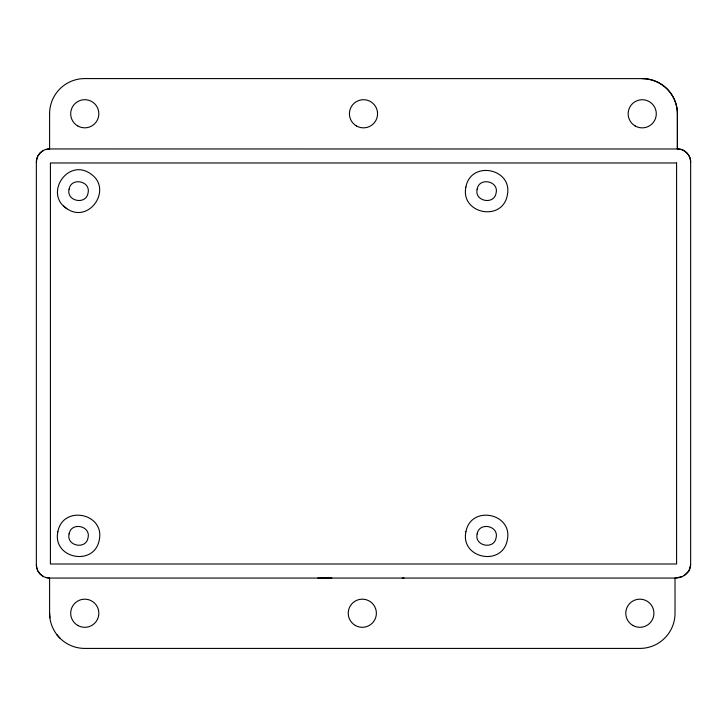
<?xml version="1.0" encoding="UTF-8"?>
<svg xmlns="http://www.w3.org/2000/svg" width="727" height="727" viewBox="0 0 727 727"><rect width="100%" height="100%" fill="white"/><g stroke="black" fill="none" stroke-linecap="round" stroke-linejoin="round"><path stroke-width="1.09" d="M49.59 113.748L49.59 148.953C42.502 148.717 36.223 155.087 36.35 162.139L36.35 564.824C36.232 571.904 42.511 578.192 49.59 578.065L675.083 578.065C682.517 578.247 690.595 572.776 690.65 564.824L690.65 162.139C690.777 155.105 684.489 148.662 677.391 148.99L49.59 148.953L45.501 149.562M690.65 162.139C690.759 155.115 684.48 148.681 677.391 149.008L677.4 113.83A35.178 35.178 0 0 0 642.214 78.625L84.768 78.58A35.169 35.169 0 0 0 49.59 113.775M677.391 149.008L677.382 113.803A35.178 35.178 0 0 0 642.223 78.652L642.223 78.652M36.35 162.139L37.004 158.05M690.65 564.824L688.942 570.831L684.234 575.53M37.804 156.132L40.23 152.779L43.584 150.353M682.153 576.62L675.019 578.065L675.029 613.243A35.178 35.178 0 0 1 639.851 648.42L84.768 648.42A35.178 35.178 0 0 1 49.59 613.243L49.59 578.065L45.501 577.411M404.067 578.065L402.195 578.065M317.763 578.065L331.839 578.065M66.839 208.667C89.43 224.261 113.348 188.475 90.293 173.562C67.693 157.968 43.784 193.755 66.839 208.667L63.64 206.041M43.584 576.611L40.23 574.185L37.804 570.831M56.86 634.653L59.896 638.115M37.004 568.914L36.35 564.824M49.59 613.243L49.89 617.832M69.074 189.229C66.13 201.334 86.14 205.314 88.049 193C90.993 180.896 70.992 176.915 69.074 189.229M57.86 531.737C52.099 558.581 94.31 566.978 99.263 539.97C105.024 513.126 62.813 504.729 57.86 531.737M69.074 533.963C66.13 546.077 86.14 550.048 88.049 537.744C90.993 525.63 70.992 521.65 69.074 533.963M465.916 186.993C460.155 213.838 502.375 222.235 507.319 195.227C513.08 168.382 470.869 159.985 465.916 186.993M477.13 189.229C474.186 201.334 494.196 205.314 496.105 193C499.058 180.896 479.048 176.915 477.13 189.229M465.916 531.737C460.155 558.581 502.375 566.978 507.319 539.97C513.08 513.126 470.869 504.729 465.916 531.737M477.13 533.963C474.186 546.077 494.196 550.048 496.105 537.744C499.058 525.63 479.048 521.65 477.13 533.963M676.583 162.975L50.417 162.975L50.417 563.998L676.583 563.998L676.583 162.975M635.18 125.98A14.067 14.067 0 0 0 656.29 113.803A14.067 14.067 0 0 0 635.189 101.607A14.067 14.067 0 0 0 635.18 125.98M356.457 125.962A14.067 14.067 0 0 0 377.567 113.775A14.067 14.067 0 0 0 356.457 101.589A14.067 14.067 0 0 0 356.457 125.962M77.725 125.944A14.067 14.067 0 0 0 98.836 113.757A14.067 14.067 0 0 0 77.734 101.571A14.067 14.067 0 0 0 77.725 125.944M632.817 625.429A14.067 14.067 0 0 0 653.918 613.243A14.067 14.067 0 0 0 632.817 601.056A14.067 14.067 0 0 0 632.817 625.429M355.276 625.429A14.067 14.067 0 0 0 376.377 613.243A14.067 14.067 0 0 0 355.276 601.056A14.067 14.067 0 0 0 355.276 625.429M77.734 625.429A14.067 14.067 0 0 0 98.836 613.243A14.067 14.067 0 0 0 77.734 601.056A14.067 14.067 0 0 0 77.734 625.429"/></g></svg>
